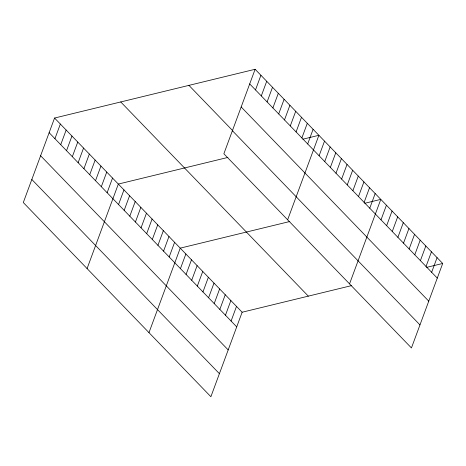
<?xml version="1.0" encoding="UTF-8"?>
<svg xmlns="http://www.w3.org/2000/svg" width="466" height="466" viewBox="0 0 466 466"><rect width="100%" height="100%" fill="white"/><g stroke="black" fill="none" stroke-linecap="round" stroke-linejoin="round"><path stroke-width="0.7" d="M255.118 69.277L223.866 153.768L411.443 347.956L442.7 263.465L255.118 69.277L54.557 118.044L23.3 202.535L210.882 396.723L242.134 312.232L351.719 285.582M54.936 138.693L60.353 124.043M60.731 144.693L66.149 130.049M66.533 150.699L71.95 136.049M72.329 156.698L77.746 142.054M78.125 162.704L83.548 148.054M83.927 168.704L89.344 154.054M89.722 174.703L95.14 160.059M95.518 180.709L100.941 166.059M101.32 186.709L106.737 172.065M107.116 192.714L112.533 178.064M87.078 268.562L118.335 184.064L227.915 157.421M118.545 204.539L123.962 189.895M124.172 210.364L129.589 195.72M129.798 216.189L135.216 201.545M135.425 222.014L140.843 207.37M141.052 227.839L146.47 213.195M146.679 233.67L152.097 219.02M152.306 239.495L157.724 224.845M157.933 245.32L163.35 230.67M163.56 251.145L168.977 236.495M169.187 256.97L174.604 242.32M148.98 332.642L180.237 248.145L289.817 221.501M180.441 268.62L185.864 253.976M186.074 274.445L191.491 259.801M255.502 89.926L260.919 75.276M191.701 280.27L197.118 265.626M261.298 95.926L266.715 81.282M197.328 286.095L202.745 271.451M267.094 101.932L272.511 87.282M202.955 291.926L208.372 277.276M272.895 107.931L278.313 93.287M208.582 297.751L213.999 283.101M278.691 113.931L284.109 99.287M214.209 303.576L219.626 288.926M284.487 119.937L289.904 105.287M219.835 309.401L225.253 294.751M290.289 125.936L295.706 111.292M225.462 315.226L230.88 300.576M296.085 131.942L301.502 117.292M231.089 321.051L236.507 306.401M301.881 137.942L307.304 123.298M307.682 143.947L313.1 129.298M287.639 219.795L318.895 135.297L302.853 139.2M319.105 155.772L324.522 141.122M324.732 161.597L330.149 146.953M330.359 167.422L335.776 152.778M335.986 173.247L341.409 158.603M341.613 179.072L347.036 164.428M347.246 184.903L352.663 170.253M352.873 190.728L358.29 176.078M358.5 196.553L363.917 181.903M364.127 202.378L369.544 187.728M369.754 208.203L375.171 193.553M349.541 283.876L380.798 199.378L364.756 203.281M381.007 219.853L386.425 205.209M386.634 225.678L392.052 211.034M392.261 231.503L397.679 216.859M397.888 237.328L403.306 222.684M403.515 243.153L408.938 228.509M409.142 248.984L414.565 234.334M414.775 254.809L420.192 240.159M420.402 260.634L425.819 245.984M426.029 266.459L431.446 251.809M431.656 272.284L437.073 257.634M426.652 267.362L442.7 263.465M249.7 83.921L437.283 278.109M241.172 106.97L428.755 301.158M188.934 85.371L232.901 130.888M232.388 130.719L419.971 324.907M120.741 101.949L308.323 296.137M54.557 118.044L242.134 312.232M49.14 132.688L236.716 326.876M40.612 155.743L228.194 349.925M31.828 179.486L219.404 373.674"/></g></svg>
